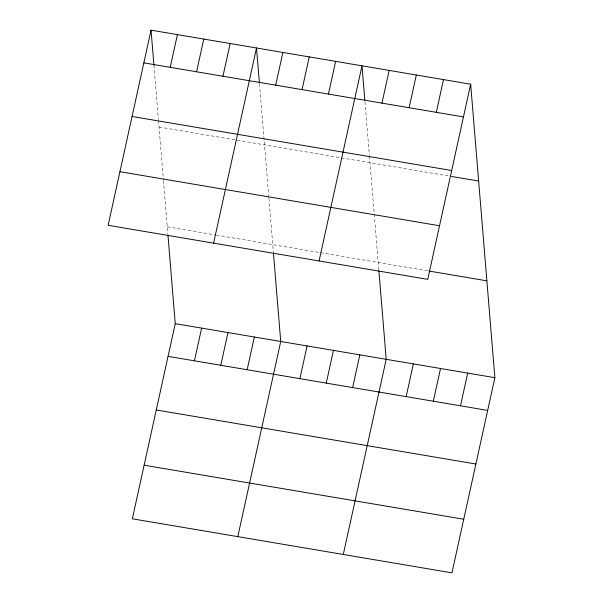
<?xml version="1.0" encoding="UTF-8"?>
<svg xmlns="http://www.w3.org/2000/svg" width="603" height="603" viewBox="0 0 603 603"><rect width="100%" height="100%" fill="white"/><g stroke="black" fill="none" stroke-linecap="round" stroke-linejoin="round"><path stroke-width="0.45" stroke-dasharray="3.02 2.26" d="M159.034 127.007L449.665 176.144M167.265 226.796L215.452 234.944M216.364 235.095L428.017 270.883M364.958 101.794L369.368 155.295M369.443 156.215L378.82 269.843M259.486 83.96L268.84 197.407M268.915 198.297L273.347 252.009M153.938 65.199L158.423 119.628M158.499 120.547L163.368 179.573M163.443 180.463L167.868 234.175"/><path stroke-width="0.9" d="M151.044 30.15L108.133 225.311L427.753 279.355L470.657 84.194L151.044 30.15L153.938 65.199M170.219 67.325L177.41 34.612M196.586 71.787L203.784 39.067M222.952 76.242L230.15 43.529M167.951 235.095L175.247 323.645L132.343 518.806L451.956 572.85L494.867 377.689L470.657 84.194M213.605 243.145L256.516 47.984L259.411 83.033M194.422 360.828L201.621 328.107M275.692 85.159L282.882 52.446M220.796 365.282L227.987 332.562M302.058 89.621L309.256 56.901M247.162 369.745L254.353 337.024M328.424 94.076L335.622 61.363M237.816 536.64L280.727 341.479L273.423 252.928M319.077 260.978L361.988 65.817L364.807 99.947M299.895 378.661L307.093 345.941M381.963 103.128L389.154 70.408M326.268 383.116L333.459 350.396M409.128 107.726L416.326 75.006M352.634 387.578L359.825 354.858M436.301 112.316L443.491 79.596M343.288 554.474L386.199 359.313L378.895 270.762M406.166 396.631L413.364 363.911M433.338 401.221L440.529 368.501M460.504 405.819L467.694 373.099M143.853 62.87L463.466 116.914M132.065 116.477L451.677 170.513M451.481 176.453L478.646 181.043M119.922 171.704L439.534 225.748M428.921 271.033L486.877 280.832M175.247 323.645L494.867 377.689M168.056 356.365L487.669 410.409M156.267 409.972L475.888 464.016M144.125 465.199L463.745 519.243"/></g></svg>
